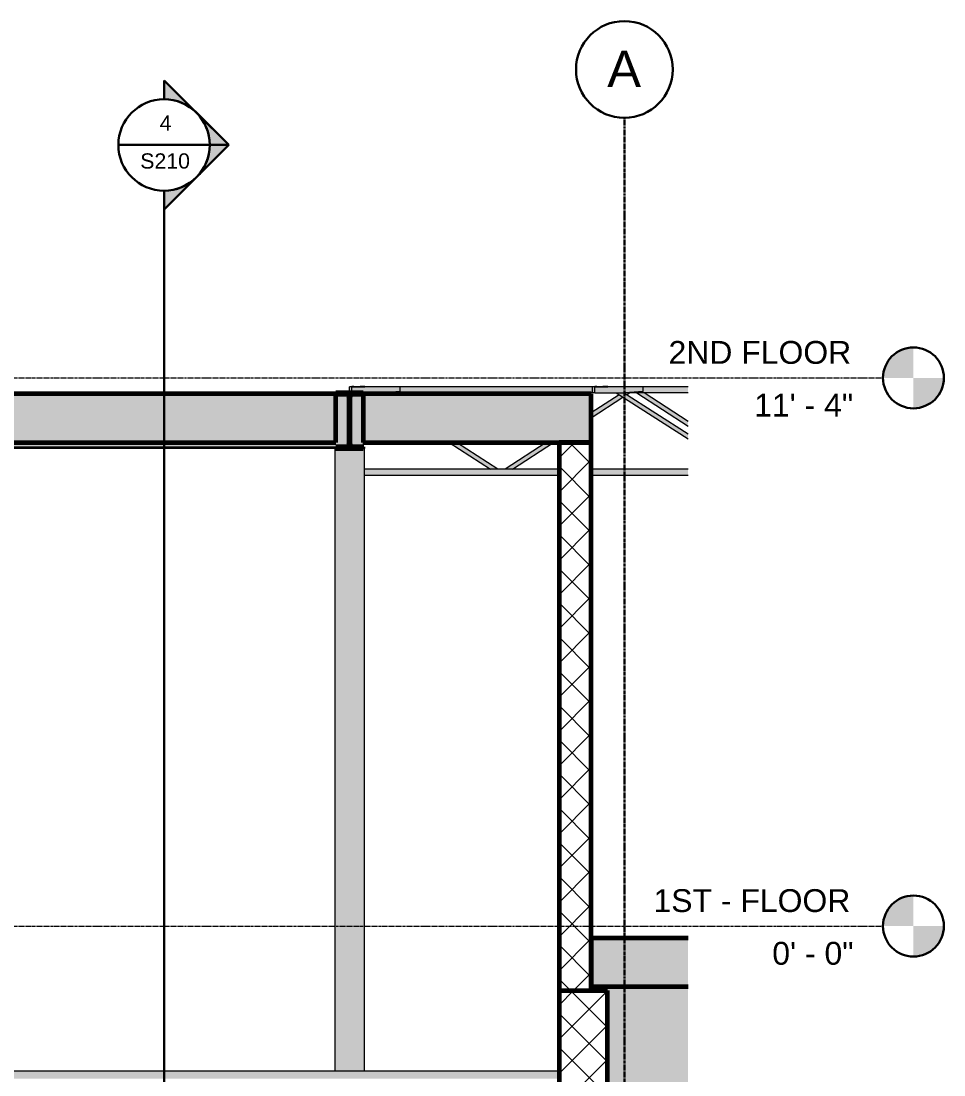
# Model space of a CAD drawing. Header units: inches. Extents: x -4126 to 2305, y -1116 to 12338.
# Drawn here: x 1288.9 to 1517.9, y -36.9 to 224.5 of the extents above; entities that cross this region are included whole.
import ezdxf

# ---------------------------------------------------------------- set-up
doc = ezdxf.new("R2010")
doc.units = ezdxf.units.IN
doc.header["$MEASUREMENT"] = 0
doc.linetypes.add('Grid Line 1_2_', pattern=[0.875, 0.5, -0.125, 0.125, -0.125])
for name, color, linetype, lineweight in [('A-FLOR', 192, 'Continuous', 18), ('A-FLOR-LEVL', 51, 'Continuous', 9), ('A-WALL', 113, 'Continuous', 13), ('A-WALL-PATT', 111, 'Continuous', 60), ('G-ANNO-SYMB', 111, 'Continuous', 30), ('S-BEAM', 12, 'Continuous', 9), ('S-COLS', 52, 'Continuous', 9), ('S-FNDN', 32, 'Continuous', 13), ('S-GRID', 1, 'Continuous', 9), ('S-GRID-IDEN', 1, 'Continuous', 30)]:
    doc.layers.add(name, color=color, linetype=linetype, lineweight=lineweight)
doc.styles.add('Arial_4', font='arial.ttf', dxfattribs={"height": 9})
doc.styles.add('Arial_5', font='arial.ttf', dxfattribs={"height": 5.669291})
doc.styles.add('Arial_6', font='arial.ttf', dxfattribs={"height": 3.779528})
pattern_1 = [(45, (1281.343, 43), (-4.24264, 4.24264), []), (135, (1281.343, 43), (-4.24264, -4.24264), [])]

# ---------------------------------------------------------------- blocks, each defined once
blk = doc.blocks.new('034100 - Precast Structural Concrete - Solid Plank - 12_-1872632-SECTION AT RAMP - EAST_WEST')
at = {"layer": 'S-BEAM'}
blk.add_hatch(color=256, dxfattribs=at).paths.add_polyline_path([(11862.99, -15), (11862.99, -3), (11838.99, -3), (11838.99, -15)], flags=0)
at = {"layer": 'S-BEAM', "lineweight": 60}
for p, q in [((11838.99, -3), (11838.99, -15)), ((11862.99, -3), (11838.99, -3)), ((11838.99, -15), (11862.99, -15))]:
    blk.add_line(p, q, dxfattribs=at)
blk = doc.blocks.new('034100 - Precast Structural Concrete - Solid Plank - 12_-1867365-SECTION AT RAMP - EAST_WEST')
at = {"layer": 'S-BEAM'}
blk.add_hatch(color=256, dxfattribs=at).paths.add_polyline_path([(11782.35, 120), (11838.99, 120), (11838.99, 132), (11782.35, 132), (11782.35, 130.1)], flags=0)
at = {"layer": 'S-BEAM', "lineweight": 60}
for p, q in [((11782.35, 132), (11782.35, 120)), ((11838.99, 132), (11782.35, 132)), ((11838.99, 120), (11838.99, 132)), ((11782.35, 120), (11838.99, 120))]:
    blk.add_line(p, q, dxfattribs=at)
blk = doc.blocks.new('W-Wide Flange - BEAM SIZE TBD-1867174-SECTION AT RAMP - EAST_WEST')
at = {"layer": 'S-BEAM'}
h = blk.add_hatch(dxfattribs=at)
h.set_pattern_fill('FP_49', color=256, style=0, pattern_type=2)
h.set_pattern_definition([(45, (11689.952, 43), (-4.75176, 4.75176), []), (45, (11689.952, 50.2), (-4.75176, 4.75176), [])])
h.paths.add_polyline_path([(11775.62, 118.51), (11782.35, 118.51), (11782.35, 118.9), (11779.86, 118.9), (11779.34, 119.11), (11779.12, 119.64), (11779.13, 131.19), (11779.34, 131.71), (11779.86, 131.93), (11782.35, 131.93), (11782.35, 132.31), (11775.62, 132.31), (11775.62, 131.93), (11778.11, 131.93), (11778.64, 131.71), (11778.85, 131.19), (11778.85, 119.64), (11778.64, 119.11), (11778.11, 118.9), (11775.62, 118.9)], flags=0)
at = {"layer": 'S-BEAM', "lineweight": 60}
for p, q in [((11782.35, 132.31), (11775.62, 132.31)), ((11775.62, 132.31), (11775.62, 131.93)), ((11775.62, 131.93), (11778.11, 131.93)), ((11778.85, 131.19), (11778.85, 119.64)), ((11779.12, 119.64), (11779.12, 131.19)), ((11779.86, 131.93), (11782.35, 131.93)), ((11782.35, 131.93), (11782.35, 132.31)), ((11778.11, 118.9), (11775.62, 118.9)), ((11775.62, 118.9), (11775.62, 118.51)), ((11775.62, 118.51), (11782.35, 118.51)), ((11782.35, 118.9), (11779.86, 118.9)), ((11782.35, 118.51), (11782.35, 118.9))]:
    blk.add_line(p, q, dxfattribs=at)
for centre, start, end in [((11778.11, 131.19), 0, 90), ((11779.86, 131.19), 90, 180), ((11778.11, 119.64), 270, 0), ((11779.86, 119.64), 180, 270)]:
    blk.add_arc(centre, 0.74, start, end, dxfattribs=at)
blk = doc.blocks.new('W-Wide Flange - BEAM SIZE TBD-1866899-SECTION AT RAMP - EAST_WEST')
at = {"layer": 'S-BEAM'}
h = blk.add_hatch(color=256, dxfattribs=at)
h.paths.add_polyline_path([(11778.64, 131.19), (11778.85, 131.19), (11778.64, 131.71), (11778.11, 131.93), (11775.62, 131.93), (11775.62, 131.19), (11776.47, 131.19)], flags=0)
h.paths.add_polyline_path([(11782.35, 131.19), (11782.35, 131.93), (11779.86, 131.93), (11779.34, 131.71), (11779.12, 131.19), (11781.88, 131.19)], flags=0)
h.paths.add_polyline_path([(11546.85, 131.19), (11546.64, 131.71), (11546.11, 131.93), (11543.62, 131.93), (11543.62, 131.19), (11546.64, 131.19)], flags=0)
h = blk.add_hatch(color=256, dxfattribs=at)
h.paths.add_polyline_path([(11776.47, 119.64), (11778.85, 119.64), (11778.85, 131.19), (11775.62, 131.19), (11775.62, 120), (11550.99, 120), (11550.99, 119.64), (11775.62, 119.64)], flags=0)
h.paths.add_polyline_path([(11779.12, 119.64), (11782.35, 119.64), (11782.35, 131.19), (11779.12, 131.19), (11779.12, 120)], flags=0)
h.paths.add_polyline_path([(11546.85, 120), (11546.85, 131.19), (11543.62, 131.19), (11543.62, 120)], flags=0)
for points in [[(11603.43, 132), (11775.62, 132), (11775.62, 132.31), (11550.35, 132.31), (11550.35, 132), (11560.17, 132)], [(11775.62, 118.51), (11775.62, 118.9), (11550.99, 118.9), (11550.99, 118.51), (11775.36, 118.51)]]:
    blk.add_hatch(color=256, dxfattribs=at).paths.add_polyline_path(points, flags=0)
h = blk.add_hatch(color=256, dxfattribs=at)
h.paths.add_polyline_path([(11603.43, 118.9), (11778.12, 118.9), (11778.64, 119.11), (11778.85, 119.64), (11550.99, 119.63), (11550.99, 118.9), (11560.17, 118.9)], flags=0)
h.paths.add_polyline_path([(11782.35, 118.9), (11782.35, 119.64), (11779.12, 119.64), (11779.34, 119.11), (11779.86, 118.9)], flags=0)
for p, q in [((11775.62, 132.31), (11550.35, 132.31)), ((11550.99, 118.9), (11775.62, 118.9)), ((11775.36, 118.51), (11550.99, 118.51)), ((11782.35, 120), (11782.35, 119.64)), ((11782.35, 119.64), (11782.35, 118.9))]:
    blk.add_line(p, q, dxfattribs=at)
blk = doc.blocks.new('034100 - Precast Structural Concrete - Solid Plank - 12_-1867422-SECTION AT RAMP - EAST_WEST')
at = {"layer": 'S-BEAM'}
blk.add_hatch(color=256, dxfattribs=at).paths.add_polyline_path([(11689.95, 120), (11775.62, 120), (11775.62, 132), (11546.99, 132), (11546.99, 120), (11603.43, 120)], flags=0)
at = {"layer": 'S-BEAM', "lineweight": 60}
for p, q in [((11546.99, 132), (11546.99, 120)), ((11775.62, 132), (11546.99, 132)), ((11775.62, 120), (11775.62, 132)), ((11546.99, 120), (11775.62, 120))]:
    blk.add_line(p, q, dxfattribs=at)
blk = doc.blocks.new('TRUSS - 22_-1868973-SECTION AT RAMP - EAST_WEST')
at = {"layer": 'S-BEAM'}
h = blk.add_hatch(color=256, dxfattribs=at)
h.paths.add_polyline_path([(11862.99, 132.31), (11862.99, 133.81), (11851.83, 133.81), (11851.83, 132.64), (11847.57, 132.31), (11852.17, 132.31)], flags=0)
h.paths.add_polyline_path([(11839.24, 132.31), (11839.83, 132.31), (11839.83, 133.81), (11839.24, 133.81)], flags=0)
for points in [[(11846.29, 132.31), (11847.6, 132.33), (11851.83, 132.64), (11851.83, 133.87), (11843.08, 133.87), (11843.08, 133.81), (11839.83, 133.81), (11839.83, 132.31), (11846.06, 132.31)], [(11840.33, 133.81), (11840.33, 133.87), (11839.85, 133.87), (11839.85, 133.81), (11840.2, 133.81)], [(11841.36, 133.81), (11841.86, 133.81), (11841.86, 133.87), (11840.33, 133.87), (11840.33, 133.81)], [(11841.99, 133.81), (11842.35, 133.81), (11842.35, 133.87), (11841.86, 133.87), (11841.86, 133.81)], [(11842.4, 133.81), (11842.4, 133.87), (11842.35, 133.87), (11842.35, 133.81)], [(11842.58, 133.81), (11843.08, 133.81), (11843.08, 133.87), (11842.4, 133.87), (11842.4, 133.81), (11842.47, 133.81)], [(11862.99, 120.88), (11862.99, 122.06), (11846.95, 132.31), (11845.13, 132.31), (11852.17, 127.8)], [(11862.99, 111.81), (11862.99, 113.31), (11839.24, 113.31), (11839.24, 111.81), (11841.36, 111.81)]]:
    blk.add_hatch(color=256, dxfattribs=at).paths.add_polyline_path(points, flags=0)
for p, q in [((11839.24, 132.31), (11839.24, 133.81)), ((11839.83, 133.81), (11839.24, 133.81)), ((11839.83, 133.87), (11839.83, 133.81)), ((11839.83, 133.87), (11839.84, 133.87)), ((11839.83, 133.87), (11839.85, 133.87)), ((11839.83, 133.87), (11839.83, 133.81)), ((11839.84, 133.87), (11839.83, 133.87)), ((11840.33, 133.87), (11839.83, 133.87)), ((11839.83, 132.31), (11839.83, 133.81)), ((11839.83, 133.81), (11840.33, 133.81)), ((11840.33, 133.87), (11841.86, 133.87)), ((11840.33, 133.81), (11841.86, 133.81)), ((11842.36, 133.87), (11841.86, 133.87)), ((11841.86, 133.81), (11842.36, 133.81)), ((11842.4, 133.87), (11842.35, 133.87)), ((11842.4, 133.81), (11842.35, 133.81)), ((11842.36, 133.81), (11842.36, 133.87)), ((11842.36, 133.87), (11842.36, 133.81)), ((11842.37, 133.87), (11842.36, 133.87)), ((11842.36, 133.81), (11842.37, 133.81)), ((11842.37, 133.87), (11842.37, 133.81)), ((11843.08, 133.87), (11842.37, 133.87)), ((11842.37, 133.81), (11843.08, 133.81)), ((11843.08, 133.87), (11851.83, 133.87)), ((11843.08, 133.87), (11843.08, 133.81)), ((11851.83, 132.64), (11851.83, 133.87)), ((11862.99, 133.81), (11851.83, 133.81)), ((11839.83, 132.31), (11839.24, 132.31)), ((11839.83, 132.31), (11847.33, 132.31)), ((11845.13, 132.31), (11862.99, 120.88)), ((11862.99, 122.06), (11846.99, 132.31)), ((11851.83, 132.64), (11847.33, 132.31)), ((11862.99, 132.31), (11847.33, 132.31)), ((11839.24, 111.81), (11839.24, 113.31)), ((11862.99, 113.31), (11839.24, 113.31)), ((11862.99, 111.81), (11839.24, 111.81))]:
    blk.add_line(p, q, dxfattribs=at)
blk = doc.blocks.new('TRUSS - 22_-1868990-SECTION AT RAMP - EAST_WEST')
at = {"layer": 'S-BEAM'}
h = blk.add_hatch(color=256, dxfattribs=at)
h.paths.add_polyline_path([(11778.99, 132.31), (11779.58, 132.31), (11779.58, 133.81), (11778.99, 133.81), (11778.99, 132.86)], flags=0)
h.paths.add_polyline_path([(11838.99, 132.31), (11839.24, 132.31), (11839.24, 133.81), (11791.58, 133.81), (11791.58, 132.64), (11787.28, 132.31), (11819.73, 132.31)], flags=0)
for points in [[(11786.41, 132.31), (11787.28, 132.33), (11791.58, 132.64), (11791.58, 133.87), (11782.83, 133.87), (11782.83, 133.81), (11779.58, 133.81), (11779.58, 132.31), (11786.24, 132.31)], [(11780.08, 133.81), (11780.08, 133.87), (11779.6, 133.87), (11779.6, 133.81), (11779.95, 133.81)], [(11780.08, 133.81), (11781.61, 133.81), (11781.61, 133.87), (11780.08, 133.87)], [(11781.97, 133.81), (11782.1, 133.81), (11782.1, 133.87), (11781.61, 133.87), (11781.61, 133.81), (11781.88, 133.81)], [(11782.1, 133.81), (11782.15, 133.81), (11782.15, 133.87), (11782.1, 133.87)], [(11782.15, 133.81), (11782.83, 133.81), (11782.83, 133.87), (11782.15, 133.87)], [(11862.99, 123.98), (11862.99, 125.18), (11852.03, 132.31), (11850.24, 132.31), (11853.63, 130.1)]]:
    blk.add_hatch(color=256, dxfattribs=at).paths.add_polyline_path(points, flags=0)
h = blk.add_hatch(color=256, dxfattribs=at)
h.paths.add_polyline_path([(11815.51, 113.31), (11815.77, 113.31), (11805.51, 120), (11803.71, 120), (11813.98, 113.31), (11815.32, 113.31)], flags=0)
h.paths.add_polyline_path([(11786.26, 132), (11787.17, 132), (11786.66, 132.31), (11784.87, 132.31), (11785.38, 132), (11786.24, 132)], flags=0)
h = blk.add_hatch(color=256, dxfattribs=at)
h.paths.add_polyline_path([(11819.37, 113.31), (11819.4, 113.31), (11829.61, 120), (11827.81, 120), (11817.61, 113.31), (11819.37, 113.31)], flags=0)
h.paths.add_polyline_path([(11838.99, 126.11), (11846.81, 131.24), (11845.9, 131.82), (11838.99, 127.28), (11838.99, 126.12)], flags=0)
h.paths.add_polyline_path([(11847.74, 131.83), (11848.45, 132.31), (11846.99, 132.31), (11847.74, 131.83)], flags=0)
h = blk.add_hatch(color=256, dxfattribs=at)
h.paths.add_polyline_path([(11782.61, 111.81), (11830.99, 111.81), (11830.99, 113.31), (11782.61, 113.31)], flags=0)
h.paths.add_polyline_path([(11839.24, 111.81), (11839.24, 113.31), (11838.99, 113.31), (11838.99, 111.81)], flags=0)
for p, q in [((11778.99, 132.31), (11778.99, 133.81)), ((11779.58, 133.81), (11778.99, 133.81)), ((11779.58, 133.87), (11779.58, 133.81)), ((11779.58, 133.87), (11779.59, 133.87)), ((11779.58, 133.87), (11779.6, 133.87)), ((11779.58, 133.87), (11779.58, 133.81)), ((11779.59, 133.87), (11779.58, 133.87)), ((11780.08, 133.87), (11779.58, 133.87)), ((11779.58, 132.31), (11779.58, 133.81)), ((11779.58, 133.81), (11780.08, 133.81)), ((11780.08, 133.87), (11781.61, 133.87)), ((11780.08, 133.81), (11781.61, 133.81)), ((11782.11, 133.87), (11781.61, 133.87)), ((11781.61, 133.81), (11782.11, 133.81)), ((11782.15, 133.87), (11782.1, 133.87)), ((11782.15, 133.81), (11782.1, 133.81)), ((11782.11, 133.81), (11782.11, 133.87)), ((11782.11, 133.87), (11782.11, 133.81)), ((11782.12, 133.87), (11782.11, 133.87)), ((11782.11, 133.81), (11782.12, 133.81)), ((11782.12, 133.87), (11782.12, 133.81)), ((11782.83, 133.87), (11782.12, 133.87)), ((11782.12, 133.81), (11782.83, 133.81)), ((11782.83, 133.87), (11791.58, 133.87)), ((11782.83, 133.87), (11782.83, 133.81)), ((11791.58, 132.64), (11791.58, 133.87)), ((11839.24, 133.81), (11791.58, 133.81)), ((11782.35, 132.31), (11787.08, 132.31)), ((11784.87, 132.31), (11785.34, 132)), ((11787.17, 132), (11786.69, 132.31)), ((11791.58, 132.64), (11787.08, 132.31)), ((11839.24, 132.31), (11787.08, 132.31)), ((11845.9, 131.82), (11838.99, 127.3)), ((11838.99, 126.11), (11846.82, 131.23)), ((11847.74, 131.83), (11848.48, 132.31)), ((11850.24, 132.31), (11862.99, 123.98)), ((11862.99, 125.18), (11852.06, 132.31)), ((11803.71, 120), (11813.95, 113.31)), ((11815.77, 113.31), (11805.54, 120)), ((11827.81, 120), (11817.58, 113.31)), ((11819.4, 113.31), (11829.64, 120)), ((11830.99, 113.31), (11782.61, 113.31)), ((11839.24, 113.31), (11838.99, 113.31)), ((11830.99, 111.81), (11782.61, 111.81)), ((11839.24, 111.81), (11838.99, 111.81))]:
    blk.add_line(p, q, dxfattribs=at)
blk = doc.blocks.new('Grid - Grid Head - Circle-1738874-SECTION AT RAMP - EAST_WEST')
at = {"layer": 'S-GRID-IDEN'}
for start, end in [(0, 180), (180, 360)]:
    blk.add_arc((11847.19, 212.51), 12, start, end, dxfattribs=at)
blk = doc.blocks.new('Level - Extremo inicial de nivel - Círculo-11789-SECTION AT RAMP - EAST_WEST')
at = {"layer": 'A-FLOR-LEVL'}
h = blk.add_hatch(color=256, dxfattribs=at)
edge = h.paths.add_edge_path(flags=0)
edge.add_line((11918.91, -152), (11911.35, -152))
edge.add_arc((11918.91, -152), 7.56, 90, 180, ccw=False)
edge.add_line((11918.91, -144.44), (11918.91, -152))
h = blk.add_hatch(color=256, dxfattribs=at)
edge = h.paths.add_edge_path(flags=0)
edge.add_line((11918.91, -159.56), (11918.91, -152))
edge.add_line((11918.91, -152), (11926.47, -152))
edge.add_arc((11918.91, -152), 7.56, 270, 360, ccw=False)
at = {"layer": 'A-FLOR-LEVL', "lineweight": 30}
blk.add_circle((11918.91, -152), 7.56, dxfattribs=at)
blk = doc.blocks.new('Section - Extremo inicial de sección - Rellenado-1561-SECTION AT RAMP - EAST_WEST')
at = {"layer": 'G-ANNO-SYMB', "lineweight": 9}
h = blk.add_hatch(color=256, dxfattribs=at)
edge = h.paths.add_edge_path(flags=0)
edge.add_line((11732.99, 209.81), (11741.01, 201.79))
edge.add_arc((11732.99, 193.78), 11.34, 45, 90)
edge.add_line((11732.99, 205.11), (11732.99, 209.81))
h = blk.add_hatch(color=256, dxfattribs=at)
edge = h.paths.add_edge_path(flags=0)
edge.add_line((11749.02, 193.78), (11744.33, 193.78))
edge.add_arc((11732.99, 193.78), 11.34, 360, 405)
edge.add_line((11741.01, 201.79), (11749.02, 193.78))
h = blk.add_hatch(color=256, dxfattribs=at)
edge = h.paths.add_edge_path(flags=0)
edge.add_line((11749.02, 193.78), (11741.01, 185.76))
edge.add_arc((11732.99, 193.78), 11.34, 315, 360)
edge.add_line((11744.33, 193.78), (11749.02, 193.78))
h = blk.add_hatch(color=256, dxfattribs=at)
edge = h.paths.add_edge_path(flags=0)
edge.add_line((11732.99, 177.74), (11732.99, 182.44))
edge.add_arc((11732.99, 193.78), 11.34, 270, 315)
edge.add_line((11741.01, 185.76), (11732.99, 177.74))
at = {"layer": 'G-ANNO-SYMB'}
for p, q in [((11749.02, 193.78), (11732.99, 209.81)), ((11732.99, 205.11), (11732.99, 209.81)), ((11732.99, 209.81), (11732.99, 205.11)), ((11741.01, 201.79), (11732.99, 209.81)), ((11749.02, 193.78), (11741.01, 201.79)), ((11749.02, 193.78), (11732.99, 177.74)), ((11741.01, 185.76), (11749.02, 193.78)), ((11744.33, 193.78), (11749.02, 193.78)), ((11749.02, 193.78), (11744.33, 193.78)), ((11732.99, 177.74), (11741.01, 185.76)), ((11732.99, 182.44), (11732.99, 177.74)), ((11732.99, 182.44), (11732.99, 177.74))]:
    blk.add_line(p, q, dxfattribs=at)
for start, end in [(90, 270), (270, 90), (45, 90), (360, 45), (315, 360), (270, 315)]:
    blk.add_arc((11732.99, 193.78), 11.34, start, end, dxfattribs=at)

msp = doc.modelspace()

# ---------------------------------------------------------------- hatches: boundary and pattern name
at = {"layer": 'A-FLOR'}
msp.add_hatch(color=256, dxfattribs=at).paths.add_polyline_path([(1422.38, -37.862), (1422.38, -35.994), (1142.38, -36), (1142.38, -37.862), (1281.341, -37.862)], flags=0)
at = {"layer": 'A-WALL-PATT', "lineweight": 9}
h = msp.add_hatch(dxfattribs=at)
h.set_pattern_fill('FP_48', color=256, style=0, pattern_type=2)
h.set_pattern_definition(pattern_1)
h.paths.add_polyline_path([(1430.38, -16), (1430.38, 120), (1422.38, 120), (1422.38, -16)], flags=0)
h = msp.add_hatch(dxfattribs=at)
h.set_pattern_fill('FP_48', color=256, style=0, pattern_type=2)
h.set_pattern_definition(pattern_1)
h.paths.add_polyline_path([(1434.38, -168), (1434.38, -16), (1422.38, -16), (1422.38, -168)], flags=0)
at = {"layer": 'S-COLS'}
msp.add_hatch(color=256, dxfattribs=at).paths.add_polyline_path([(1366.755, -35.994), (1374.005, -35.994), (1374.005, 118.512), (1366.755, 118.512), (1366.755, -24.486)], flags=0)
at = {"layer": 'S-FNDN', "lineweight": 18}
h = msp.add_hatch(color=256, dxfattribs=at)
h.paths.add_polyline_path([(1454.377, -168), (1454.377, -162), (1434.38, -162), (1434.38, -168), (1440.38, -168)], flags=0)
h.paths.add_polyline_path([(1434.38, -152), (1454.377, -152), (1454.377, -15), (1430.38, -15), (1430.38, -16), (1434.38, -16), (1434.38, -42.413)], flags=0)

# ---------------------------------------------------------------- linework, layer by layer
at = {"layer": 'A-FLOR'}
msp.add_line((1422.38, -35.994), (1142.38, -35.994), dxfattribs=at)
at = {"layer": 'A-FLOR-LEVL', "linetype": 'Grid Line 1_2_'}
for p, q in [((1059.947, 136), (1502.738, 136)), ((1059.947, 0), (1502.738, 0))]:
    msp.add_line(p, q, dxfattribs=at)
at = {"layer": 'A-WALL', "lineweight": 60}
for p, q in [((1422.38, 120), (1422.38, -168)), ((1430.38, 120), (1422.38, 120)), ((1430.38, -16), (1430.38, 120)), ((1422.38, -16), (1434.38, -16)), ((1434.38, -168), (1434.38, -16))]:
    msp.add_line(p, q, dxfattribs=at)
at = {"layer": 'G-ANNO-SYMB'}
for p, q in [((1313.042, 193.775), (1335.719, 193.775)), ((1324.38, 182.437), (1324.38, -216.309))]:
    msp.add_line(p, q, dxfattribs=at)
at = {"layer": 'S-COLS'}
for p, q in [((1366.755, 118.512), (1367.015, 118.512)), ((1366.755, 118.512), (1366.755, -35.994)), ((1373.745, 118.512), (1374.005, 118.512)), ((1374.005, 118.512), (1374.005, -35.994))]:
    msp.add_line(p, q, dxfattribs=at)
at = {"layer": 'S-GRID', "linetype": 'Grid Line 1_2_', "lineweight": 30}
msp.add_line((1438.58, -203.761), (1438.58, 200.513), dxfattribs=at)

# ---------------------------------------------------------------- block references
at = {"layer": 'A-FLOR-LEVL', "lineweight": 30}
for p in [(-10408.609, 288), (-10408.609, 152)]:
    msp.add_blockref('Level - Extremo inicial de nivel - Círculo-11789-SECTION AT RAMP - EAST_WEST', p, dxfattribs=at)
at = {"layer": 'G-ANNO-SYMB'}
msp.add_blockref('Section - Extremo inicial de sección - Rellenado-1561-SECTION AT RAMP - EAST_WEST', (-10408.609, 0), dxfattribs=at)
at = {"layer": 'S-BEAM'}
for name in ['TRUSS - 22_-1868990-SECTION AT RAMP - EAST_WEST', 'TRUSS - 22_-1868973-SECTION AT RAMP - EAST_WEST', 'W-Wide Flange - BEAM SIZE TBD-1866899-SECTION AT RAMP - EAST_WEST', '034100 - Precast Structural Concrete - Solid Plank - 12_-1867422-SECTION AT RAMP - EAST_WEST', 'W-Wide Flange - BEAM SIZE TBD-1867174-SECTION AT RAMP - EAST_WEST', '034100 - Precast Structural Concrete - Solid Plank - 12_-1867365-SECTION AT RAMP - EAST_WEST', '034100 - Precast Structural Concrete - Solid Plank - 12_-1872632-SECTION AT RAMP - EAST_WEST']:
    msp.add_blockref(name, (-10408.609, 0), dxfattribs=at)
at = {"layer": 'S-GRID-IDEN'}
msp.add_blockref('Grid - Grid Head - Circle-1738874-SECTION AT RAMP - EAST_WEST', (-10408.609, 0), dxfattribs=at)

# ---------------------------------------------------------------- texts
at = {"layer": 'A-FLOR-LEVL', "attachment_point": 1, "style": 'Arial_5'}
for s, insert, char_height, width in [('2ND FLOOR', (1449.537, 145.154), 5.6693, 55.6005), ('11\' - 4"', (1470.773, 132.08), 5.6693, 30.3), ('1ST - FLOOR', (1445.795, 9.154), 5.66929, 60.1455), ('0\' - 0"', (1475.271, -3.92), 5.6693, 24.846)]:
    msp.add_mtext(s, dxfattribs=dict(at, insert=insert, char_height=char_height, width=width))
at = {"layer": 'G-ANNO-SYMB', "lineweight": 9, "attachment_point": 1, "style": 'Arial_6'}
for s, insert, char_height, width in [('4', (1323.289, 201.125), 3.78, 3.636), ('S210', (1318.47, 191.697), 3.7795, 15.3015)]:
    msp.add_mtext(s, dxfattribs=dict(at, insert=insert, char_height=char_height, width=width))
at = {"layer": 'S-GRID-IDEN', "lineweight": 9, "insert": (1434.326, 217.157), "char_height": 9, "width": 10.1505, "attachment_point": 1, "style": 'Arial_4'}
msp.add_mtext('A', dxfattribs=at)

doc.saveas('drawing.dxf')
